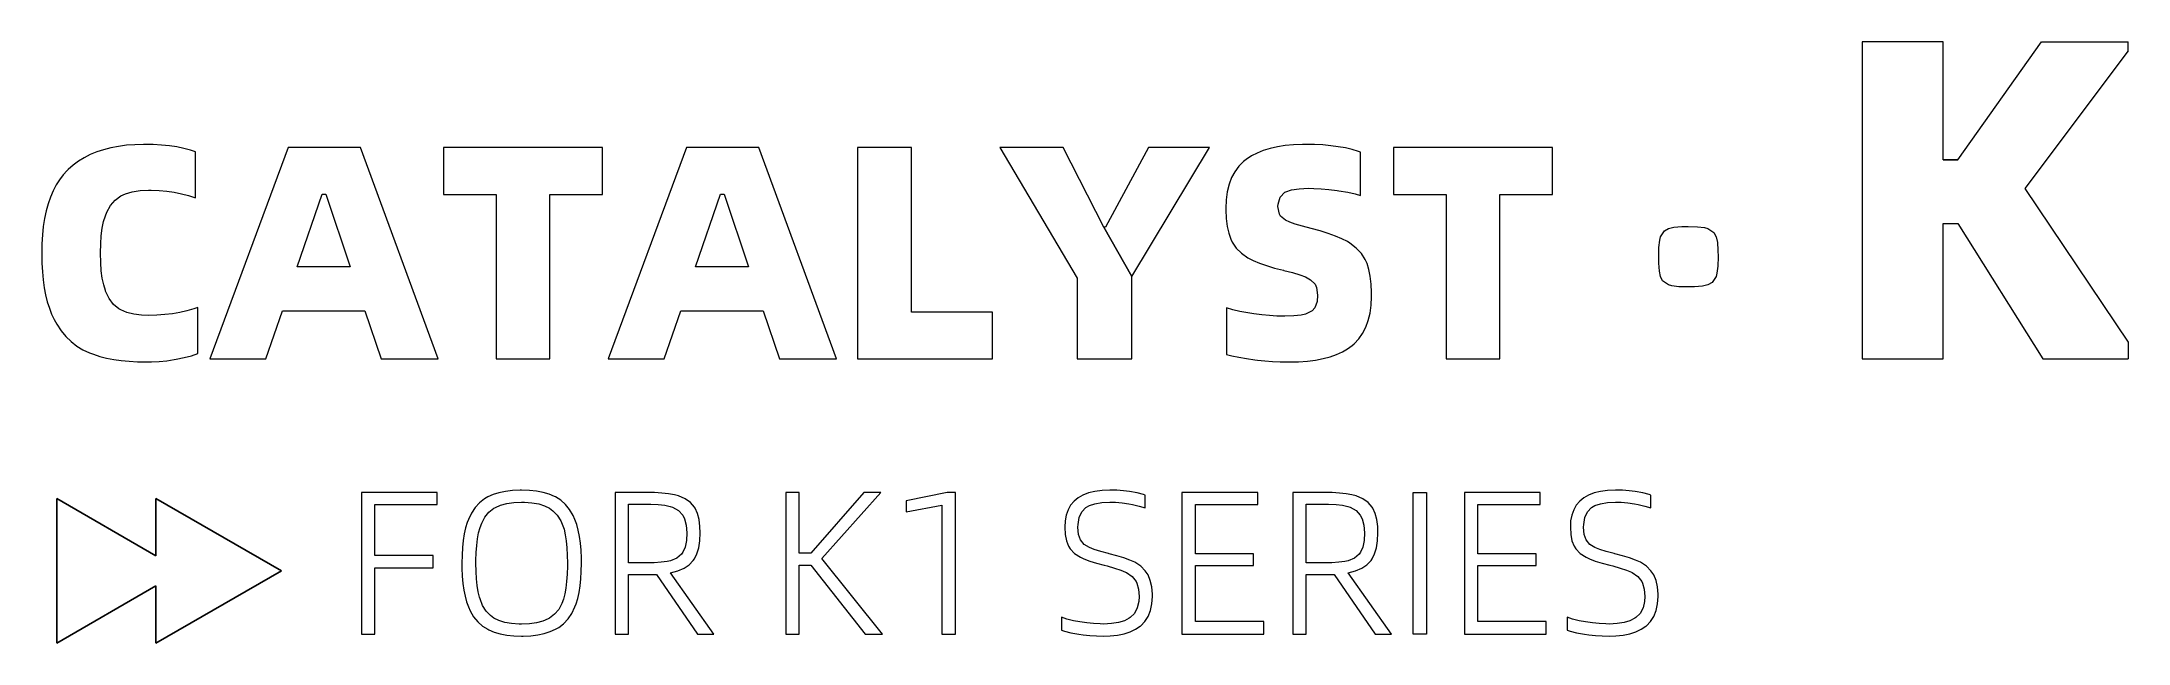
# Model space of a CAD drawing. Header units: millimetres. Extents: x 1543 to 2529, y 1564 to 1849.
import ezdxf

# ---------------------------------------------------------------- set-up
doc = ezdxf.new("R2010")
doc.units = ezdxf.units.MM

msp = doc.modelspace()

# ---------------------------------------------------------------- linework, layer by layer
at = {"lineweight": 0}
for p, q in [((2441.76, 1848.63), (2403.5, 1848.63)), ((2403.5, 1848.63), (2403.5, 1698.61)), ((2441.76, 1792.85), (2441.76, 1848.63)), ((2448.68, 1792.85), (2488.19, 1848.63)), ((2488.19, 1848.63), (2529.3, 1848.63)), ((2529.3, 1846.48), (2529.3, 1848.63)), ((2529.3, 1844.36), (2529.3, 1846.48)), ((2529.3, 1844.36), (2480.41, 1779.23)), ((1568.59, 1796.48), (1565.54, 1795.23)), ((1571.84, 1797.54), (1568.59, 1796.48)), ((1575.28, 1798.44), (1571.84, 1797.54)), ((1578.84, 1799.14), (1575.28, 1798.44)), ((1582.63, 1799.65), (1578.84, 1799.14)), ((1586.58, 1799.93), (1582.63, 1799.65)), ((1590.73, 1800.04), (1586.58, 1799.93)), ((1591.24, 1800.08), (1590.73, 1800.04)), ((1595.35, 1800.01), (1591.24, 1800.08)), ((1599.26, 1799.77), (1595.35, 1800.01)), ((1602.97, 1799.42), (1599.26, 1799.77)), ((1606.45, 1798.87), (1602.97, 1799.42)), ((1609.78, 1798.21), (1606.45, 1798.87)), ((1612.87, 1797.42), (1609.78, 1798.21)), ((1615.29, 1796.6), (1612.87, 1797.42)), ((1615.29, 1774.85), (1615.29, 1796.6)), ((1659.11, 1798.64), (1622.06, 1698.61)), ((1693.37, 1798.64), (1659.11, 1798.64)), ((1730.1, 1698.61), (1693.37, 1798.64)), ((1807.71, 1798.64), (1732.53, 1798.64)), ((1732.53, 1798.64), (1732.53, 1776.3)), ((1807.71, 1776.3), (1807.71, 1798.64)), ((1847.49, 1798.64), (1810.45, 1698.61)), ((1881.76, 1798.64), (1847.49, 1798.64)), ((1918.49, 1698.61), (1881.76, 1798.64)), ((1953.93, 1798.64), (1928.43, 1798.64)), ((1928.43, 1798.64), (1928.43, 1698.61)), ((1953.93, 1720.68), (1953.93, 1798.64)), ((2025.63, 1798.64), (1995.71, 1798.64)), ((1995.71, 1798.64), (2032.28, 1736.83)), ((2044.8, 1760.89), (2025.63, 1798.64)), ((2065.96, 1798.64), (2045.66, 1760.89)), ((2058.06, 1737.54), (2094.79, 1798.64)), ((2094.79, 1798.64), (2065.96, 1798.64)), ((2117.32, 1795.98), (2114.62, 1794.61)), ((2120.26, 1797.15), (2117.32, 1795.98)), ((2123.46, 1798.13), (2120.26, 1797.15)), ((2126.91, 1798.91), (2123.46, 1798.13)), ((2130.62, 1799.5), (2126.91, 1798.91)), ((2134.57, 1799.89), (2130.62, 1799.5)), ((2138.76, 1800.04), (2134.57, 1799.89)), ((2140.44, 1800.08), (2138.76, 1800.04)), ((2144.51, 1800.01), (2140.44, 1800.08)), ((2148.42, 1799.81), (2144.51, 1800.01)), ((2152.14, 1799.46), (2148.42, 1799.81)), ((2155.7, 1798.99), (2152.14, 1799.46)), ((2159.06, 1798.4), (2155.7, 1798.99)), ((2162.27, 1797.66), (2159.06, 1798.4)), ((2165.28, 1796.76), (2162.27, 1797.66)), ((2166.22, 1796.45), (2165.28, 1796.76)), ((2166.22, 1775.87), (2166.22, 1796.45)), ((2256.97, 1798.64), (2181.79, 1798.64)), ((2181.79, 1798.64), (2181.79, 1776.3)), ((2256.97, 1776.3), (2256.97, 1798.64)), ((1554.66, 1787.8), (1552.71, 1785.69)), ((1555.09, 1788.23), (1554.66, 1787.8)), ((1557.44, 1790.27), (1555.09, 1788.23)), ((1559.94, 1792.1), (1557.44, 1790.27)), ((1562.68, 1793.75), (1559.94, 1792.1)), ((1565.54, 1795.23), (1562.68, 1793.75)), ((2106.8, 1787.17), (2105.27, 1784.36)), ((2108.64, 1789.72), (2106.8, 1787.17)), ((2110.83, 1791.91), (2108.64, 1789.72)), ((2112.2, 1793), (2110.83, 1791.91)), ((2114.62, 1794.61), (2112.2, 1793)), ((2441.76, 1792.85), (2441.76, 1792.85)), ((2441.76, 1792.85), (2448.68, 1792.85)), ((2448.68, 1792.85), (2441.76, 1792.85)), ((2448.68, 1792.85), (2441.76, 1792.85)), ((1547.94, 1778.1), (1546.68, 1775.17)), ((1549.38, 1780.88), (1547.94, 1778.1)), ((1550.95, 1783.38), (1549.38, 1780.88)), ((1552.71, 1785.69), (1550.95, 1783.38)), ((1580.01, 1775.71), (1582.24, 1776.77)), ((1582.24, 1776.77), (1585.41, 1777.71)), ((1585.41, 1777.71), (1589.05, 1778.26)), ((1589.05, 1778.26), (1593.12, 1778.45)), ((1593.12, 1778.45), (1594.37, 1778.45)), ((1594.37, 1778.45), (1598.12, 1778.3)), ((1598.12, 1778.3), (1601.76, 1777.98)), ((1601.76, 1777.98), (1605.28, 1777.47)), ((1605.28, 1777.47), (1608.72, 1776.77)), ((1608.72, 1776.77), (1612.05, 1775.91)), ((1663.41, 1742.15), (1675.22, 1776.57)), ((1675.22, 1776.57), (1676.94, 1776.57)), ((1676.94, 1776.57), (1688.48, 1742.15)), ((1732.53, 1776.3), (1757.45, 1776.3)), ((1757.45, 1776.3), (1757.45, 1698.61)), ((1782.79, 1698.61), (1782.79, 1776.3)), ((1782.79, 1776.3), (1807.71, 1776.3)), ((1851.8, 1742.15), (1863.61, 1776.57)), ((1863.61, 1776.57), (1865.33, 1776.57)), ((1865.33, 1776.57), (1876.87, 1742.15)), ((2103.24, 1777.71), (2102.73, 1773.91)), ((2104.1, 1781.19), (2103.24, 1777.71)), ((2105.27, 1784.36), (2104.1, 1781.19)), ((2128.24, 1775.17), (2130.5, 1777.43)), ((2130.5, 1777.43), (2130.93, 1777.67)), ((2130.93, 1777.67), (2133.59, 1778.57)), ((2133.59, 1778.57), (2137.15, 1779.12)), ((2137.15, 1779.12), (2141.57, 1779.31)), ((2141.57, 1779.31), (2144.12, 1779.27)), ((2144.12, 1779.27), (2147.56, 1779.08)), ((2147.56, 1779.08), (2151.24, 1778.76)), ((2151.24, 1778.76), (2155.15, 1778.3)), ((2155.15, 1778.3), (2155.97, 1778.18)), ((2155.97, 1778.18), (2160.19, 1777.43)), ((2160.19, 1777.43), (2163.64, 1776.65)), ((2163.64, 1776.65), (2166.22, 1775.87)), ((2181.79, 1776.3), (2206.7, 1776.3)), ((2206.7, 1776.3), (2206.7, 1698.61)), ((2232.05, 1698.61), (2232.05, 1776.3)), ((2232.05, 1776.3), (2256.97, 1776.3)), ((2480.41, 1779.23), (2529.3, 1706.59)), ((1544.65, 1768.63), (1543.91, 1765.07)), ((1545.59, 1772), (1544.65, 1768.63)), ((1546.68, 1775.17), (1545.59, 1772)), ((1571.84, 1763.59), (1572.66, 1766.36)), ((1572.66, 1766.36), (1573.32, 1768.01)), ((1573.32, 1768.01), (1575.12, 1771.18)), ((1575.12, 1771.18), (1577.35, 1773.76)), ((1577.35, 1773.76), (1580.01, 1775.71)), ((1612.05, 1775.91), (1615.29, 1774.85)), ((2102.73, 1773.91), (2102.57, 1769.81)), ((2102.57, 1769.81), (2102.57, 1769.1)), ((2102.57, 1769.1), (2102.73, 1764.96)), ((2127.18, 1770.67), (2127.26, 1771.88)), ((2127.84, 1767.07), (2127.18, 1770.67)), ((2127.26, 1771.88), (2128.24, 1775.17)), ((2128.35, 1766.21), (2127.84, 1767.07)), ((1542.89, 1757.25), (1542.65, 1753.06)), ((1543.32, 1761.28), (1542.89, 1757.25)), ((1543.91, 1765.07), (1543.32, 1761.28)), ((1570.47, 1753.03), (1570.74, 1756.9)), ((1570.74, 1756.9), (1571.21, 1760.42)), ((1571.21, 1760.42), (1571.84, 1763.59)), ((2058.06, 1737.54), (2044.8, 1760.89)), ((2045.66, 1760.89), (2044.8, 1760.89)), ((2044.8, 1760.89), (2058.06, 1737.54)), ((2102.73, 1764.96), (2103.2, 1761.28)), ((2103.2, 1761.28), (2103.9, 1758.03)), ((2103.9, 1758.03), (2104.88, 1755.26)), ((2130.78, 1764.25), (2128.35, 1766.21)), ((2132.81, 1763.31), (2130.78, 1764.25)), ((2135.39, 1762.37), (2132.81, 1763.31)), ((2138.84, 1761.36), (2135.39, 1762.37)), ((2142.9, 1760.3), (2138.84, 1761.36)), ((2147.13, 1759.17), (2142.9, 1760.3)), ((2150.96, 1757.99), (2147.13, 1759.17)), ((2154.4, 1756.74), (2150.96, 1757.99)), ((2157.42, 1755.45), (2154.4, 1756.74)), ((2307.7, 1754.71), (2308.1, 1756.39)), ((2308.1, 1756.39), (2309.93, 1759.25)), ((2309.93, 1759.25), (2311.85, 1760.3)), ((2311.85, 1760.3), (2314.47, 1760.93)), ((2314.47, 1760.93), (2318.19, 1761.24)), ((2318.19, 1761.24), (2321.2, 1761.32)), ((2321.2, 1761.32), (2325.58, 1761.16)), ((2325.58, 1761.16), (2328.94, 1760.73)), ((2328.94, 1760.73), (2330.55, 1760.3)), ((2330.55, 1760.3), (2333.36, 1758.38)), ((2333.36, 1758.38), (2334.46, 1756.39)), ((2334.46, 1756.39), (2334.97, 1753.73)), ((2441.76, 1698.61), (2441.76, 1762.61)), ((2441.76, 1762.61), (2448.68, 1762.61)), ((2448.68, 1762.61), (2488.85, 1698.61)), ((1542.65, 1753.06), (1542.58, 1748.64)), ((1542.58, 1748.64), (1542.58, 1748.29)), ((1542.58, 1748.29), (1542.65, 1743.95)), ((1570.35, 1748.76), (1570.47, 1753.03)), ((1570.35, 1748.64), (1570.35, 1748.76)), ((1570.47, 1744.26), (1570.35, 1748.64)), ((2104.88, 1755.26), (2105.51, 1753.89)), ((2105.51, 1753.89), (2107.43, 1751.03)), ((2107.43, 1751.03), (2109.89, 1748.57)), ((2109.89, 1748.57), (2112.94, 1746.45)), ((2160.04, 1754.08), (2157.42, 1755.45)), ((2161.17, 1753.38), (2160.04, 1754.08)), ((2164.22, 1751.07), (2161.17, 1753.38)), ((2166.65, 1748.49), (2164.22, 1751.07)), ((2168.49, 1745.67), (2166.65, 1748.49)), ((2307.23, 1746.88), (2307.35, 1751.34)), ((2307.27, 1743.91), (2307.23, 1746.88)), ((2307.23, 1746.88), (2307.23, 1746.88)), ((2307.23, 1746.88), (2307.23, 1746.88)), ((2307.35, 1751.34), (2307.7, 1754.71)), ((2334.97, 1753.73), (2335.24, 1750.01)), ((2335.32, 1746.88), (2335.2, 1742.5)), ((2335.24, 1750.01), (2335.32, 1746.88)), ((1542.65, 1743.95), (1542.89, 1739.88)), ((1542.89, 1739.88), (1543.24, 1735.97)), ((1570.74, 1740.31), (1570.47, 1744.26)), ((1571.21, 1736.79), (1570.74, 1740.31)), ((1571.87, 1733.66), (1571.21, 1736.79)), ((1688.48, 1742.15), (1663.41, 1742.15)), ((1876.87, 1742.15), (1851.8, 1742.15)), ((2032.28, 1736.83), (2032.28, 1698.61)), ((2058.06, 1698.61), (2058.06, 1737.54)), ((2112.94, 1746.45), (2112.94, 1746.45)), ((2112.94, 1746.45), (2115.48, 1745.16)), ((2115.48, 1745.16), (2118.42, 1743.91)), ((2118.42, 1743.91), (2121.78, 1742.74)), ((2121.78, 1742.74), (2125.58, 1741.6)), ((2125.58, 1741.6), (2129.8, 1740.55)), ((2129.8, 1740.55), (2129.92, 1740.51)), ((2129.92, 1740.51), (2134.1, 1739.49)), ((2134.1, 1739.49), (2137.51, 1738.44)), ((2137.51, 1738.44), (2140.17, 1737.38)), ((2140.17, 1737.38), (2142.51, 1736.09)), ((2169.39, 1743.72), (2168.49, 1745.67)), ((2170.21, 1740.94), (2169.39, 1743.72)), ((2170.79, 1737.69), (2170.21, 1740.94)), ((2171.19, 1734.05), (2170.79, 1737.69)), ((2307.55, 1740.16), (2307.27, 1743.91)), ((2308.1, 1737.54), (2307.55, 1740.16)), ((2309.07, 1735.58), (2308.1, 1737.54)), ((2334.46, 1737.54), (2332.54, 1734.72)), ((2334.81, 1739.14), (2334.46, 1737.54)), ((2335.2, 1742.5), (2334.81, 1739.14)), ((1543.24, 1735.97), (1543.75, 1732.29)), ((1543.75, 1732.29), (1544.41, 1728.85)), ((1544.41, 1728.85), (1545.2, 1725.6)), ((1572.7, 1730.92), (1571.87, 1733.66)), ((1572.81, 1730.61), (1572.7, 1730.92)), ((1574.42, 1727.17), (1572.81, 1730.61)), ((1576.53, 1724.39), (1574.42, 1727.17)), ((2142.51, 1736.09), (2144.74, 1733.94)), ((2144.74, 1733.94), (2145.41, 1732.41)), ((2145.41, 1732.41), (2145.92, 1728.73)), ((2145.92, 1728.73), (2145.68, 1725.8)), ((2171.38, 1729.99), (2171.19, 1734.05)), ((2171.22, 1724), (2171.42, 1728.03)), ((2171.42, 1728.03), (2171.38, 1729.99)), ((2311.85, 1733.62), (2309.07, 1735.58)), ((2313.41, 1733.19), (2311.85, 1733.62)), ((2316.74, 1732.76), (2313.41, 1733.19)), ((2321.2, 1732.65), (2316.74, 1732.76)), ((2324.13, 1732.68), (2321.2, 1732.65)), ((2327.89, 1733.04), (2324.13, 1732.68)), ((2330.55, 1733.62), (2327.89, 1733.04)), ((2332.54, 1734.72), (2330.55, 1733.62)), ((1545.2, 1725.6), (1546.18, 1722.59)), ((1546.18, 1722.59), (1547.23, 1719.82)), ((1547.23, 1719.82), (1548.48, 1717.23)), ((1548.48, 1717.23), (1549.73, 1715)), ((1579.07, 1722.36), (1576.53, 1724.39)), ((1580.01, 1721.81), (1579.07, 1722.36)), ((1582.79, 1720.64), (1580.01, 1721.81)), ((1586.07, 1719.82), (1582.79, 1720.64)), ((1589.79, 1719.35), (1586.07, 1719.82)), ((1593.27, 1719.23), (1589.79, 1719.35)), ((1597.07, 1719.31), (1593.27, 1719.23)), ((1600.74, 1719.58), (1597.07, 1719.31)), ((1604.34, 1720.01), (1600.74, 1719.58)), ((1607.82, 1720.6), (1604.34, 1720.01)), ((1611.19, 1721.38), (1607.82, 1720.6)), ((1614.47, 1722.32), (1611.19, 1721.38)), ((1616.47, 1722.98), (1614.47, 1722.32)), ((1616.47, 1701.23), (1616.47, 1722.98)), ((1648.58, 1698.61), (1656.37, 1721.38)), ((1656.37, 1721.38), (1695.37, 1721.38)), ((1695.37, 1721.38), (1703.03, 1698.61)), ((1836.97, 1698.61), (1844.75, 1721.38)), ((1844.75, 1721.38), (1883.79, 1721.38)), ((1883.79, 1721.38), (1891.42, 1698.61)), ((1992.23, 1720.68), (1953.93, 1720.68)), ((1992.23, 1698.61), (1992.23, 1720.68)), ((2102.85, 1722.71), (2102.85, 1700.65)), ((2105.78, 1721.85), (2102.85, 1722.71)), ((2109.15, 1721.11), (2105.78, 1721.85)), ((2112.9, 1720.4), (2109.15, 1721.11)), ((2115.8, 1719.97), (2112.9, 1720.4)), ((2119.55, 1719.46), (2115.8, 1719.97)), ((2123.15, 1719.11), (2119.55, 1719.46)), ((2126.67, 1718.88), (2123.15, 1719.11)), ((2130.11, 1718.8), (2126.67, 1718.88)), ((2130.5, 1718.8), (2130.11, 1718.8)), ((2134.77, 1718.95), (2130.5, 1718.8)), ((2138.17, 1719.35), (2134.77, 1718.95)), ((2140.17, 1719.82), (2138.17, 1719.35)), ((2143.41, 1721.42), (2140.17, 1719.82)), ((2144.63, 1722.83), (2143.41, 1721.42)), ((2145.68, 1725.8), (2144.63, 1722.83)), ((2169.89, 1716.76), (2170.76, 1720.25)), ((2170.76, 1720.25), (2171.22, 1724)), ((1549.73, 1715), (1551.73, 1711.95)), ((1551.73, 1711.95), (1554, 1709.21)), ((1554, 1709.21), (1556.46, 1706.83)), ((2163.21, 1705.77), (2165.4, 1708.08)), ((2165.4, 1708.08), (2167.23, 1710.7)), ((2167.23, 1710.7), (2168.72, 1713.6)), ((2168.72, 1713.6), (2169.89, 1716.76)), ((1556.46, 1706.83), (1559.16, 1704.72)), ((1559.16, 1704.72), (1562.06, 1702.96)), ((1562.06, 1702.96), (1565.19, 1701.51)), ((1565.19, 1701.51), (1567.06, 1700.8)), ((1567.06, 1700.8), (1570.04, 1699.83)), ((1570.04, 1699.83), (1573.24, 1699.04)), ((1573.24, 1699.04), (1576.61, 1698.38)), ((1576.61, 1698.38), (1580.17, 1697.87)), ((1580.17, 1697.87), (1583.92, 1697.48)), ((1583.92, 1697.48), (1587.83, 1697.24)), ((1587.83, 1697.24), (1591.98, 1697.21)), ((1591.98, 1697.21), (1594.56, 1697.24)), ((1594.56, 1697.24), (1598.16, 1697.44)), ((1598.16, 1697.44), (1601.72, 1697.79)), ((1601.72, 1697.79), (1605.24, 1698.34)), ((1605.24, 1698.34), (1606.18, 1698.5)), ((1606.18, 1698.5), (1609.94, 1699.24)), ((1609.94, 1699.24), (1613.38, 1700.14)), ((1613.38, 1700.14), (1616.47, 1701.23)), ((1622.06, 1698.61), (1648.58, 1698.61)), ((1703.03, 1698.61), (1730.1, 1698.61)), ((1757.45, 1698.61), (1782.79, 1698.61)), ((1810.45, 1698.61), (1836.97, 1698.61)), ((1891.42, 1698.61), (1918.49, 1698.61)), ((1928.43, 1698.61), (1992.23, 1698.61)), ((2032.28, 1698.61), (2058.06, 1698.61)), ((2102.85, 1700.65), (2105.31, 1700.06)), ((2105.31, 1700.06), (2108.64, 1699.4)), ((2108.64, 1699.4), (2112.31, 1698.77)), ((2112.31, 1698.77), (2116.23, 1698.18)), ((2116.23, 1698.18), (2117.48, 1698.03)), ((2117.48, 1698.03), (2121, 1697.68)), ((2121, 1697.68), (2124.6, 1697.4)), ((2124.6, 1697.4), (2128.16, 1697.24)), ((2128.16, 1697.24), (2131.79, 1697.21)), ((2131.79, 1697.21), (2132.42, 1697.21)), ((2132.42, 1697.21), (2136.88, 1697.32)), ((2136.88, 1697.32), (2141.1, 1697.6)), ((2141.1, 1697.6), (2145.02, 1698.11)), ((2145.02, 1698.11), (2148.62, 1698.77)), ((2148.62, 1698.77), (2151.94, 1699.63)), ((2151.94, 1699.63), (2154.95, 1700.69)), ((2154.95, 1700.69), (2157.73, 1701.94)), ((2157.73, 1701.94), (2160.15, 1703.35)), ((2160.15, 1703.35), (2162.35, 1704.95)), ((2162.35, 1704.95), (2163.21, 1705.77)), ((2206.7, 1698.61), (2232.05, 1698.61)), ((2403.5, 1698.61), (2441.76, 1698.61)), ((2488.85, 1698.61), (2529.3, 1698.61)), ((2529.3, 1706.59), (2529.3, 1702.6)), ((2529.3, 1702.6), (2529.3, 1698.61)), ((1729.59, 1635.52), (1693.8, 1635.52)), ((1693.8, 1635.52), (1693.8, 1568.51)), ((1700.14, 1605.59), (1700.14, 1629.73)), ((1700.14, 1629.73), (1729.59, 1629.73)), ((1729.59, 1629.73), (1729.59, 1635.52)), ((1747.55, 1628.4), (1745.79, 1625.74)), ((1749.58, 1630.63), (1747.55, 1628.4)), ((1751.97, 1632.47), (1749.58, 1630.63)), ((1753.53, 1633.41), (1751.97, 1632.47)), ((1756, 1634.46), (1753.53, 1633.41)), ((1758.78, 1635.32), (1756, 1634.46)), ((1756.43, 1628.01), (1757.09, 1628.4)), ((1757.09, 1628.4), (1759.6, 1629.49)), ((1761.83, 1635.95), (1758.78, 1635.32)), ((1759.6, 1629.49), (1762.49, 1630.28)), ((1765.19, 1636.34), (1761.83, 1635.95)), ((1762.49, 1630.28), (1765.82, 1630.75)), ((1768.79, 1636.5), (1765.19, 1636.34)), ((1765.82, 1630.75), (1769.53, 1630.9)), ((1769.53, 1636.5), (1768.79, 1636.5)), ((1773.21, 1636.38), (1769.53, 1636.5)), ((1769.53, 1630.9), (1770.82, 1630.86)), ((1770.82, 1630.86), (1774.42, 1630.63)), ((1776.57, 1636.03), (1773.21, 1636.38)), ((1774.42, 1630.63), (1777.59, 1630.04)), ((1779.7, 1635.44), (1776.57, 1636.03)), ((1777.59, 1630.04), (1780.37, 1629.18)), ((1782.52, 1634.66), (1779.7, 1635.44)), ((1780.37, 1629.18), (1782.75, 1628.01)), ((1785.1, 1633.6), (1782.52, 1634.66)), ((1785.57, 1633.41), (1785.1, 1633.6)), ((1788.07, 1631.8), (1785.57, 1633.41)), ((1790.26, 1629.81), (1788.07, 1631.8)), ((1792.22, 1627.38), (1790.26, 1629.81)), ((1828.52, 1635.52), (1813.74, 1635.52)), ((1813.74, 1635.52), (1813.74, 1568.51)), ((1820.11, 1602.11), (1820.11, 1629.92)), ((1820.11, 1629.92), (1828.4, 1629.92)), ((1828.4, 1629.92), (1830.63, 1629.89)), ((1832.35, 1635.44), (1828.52, 1635.52)), ((1830.63, 1629.89), (1834.15, 1629.73)), ((1835.84, 1635.21), (1832.35, 1635.44)), ((1834.15, 1629.73), (1837.17, 1629.38)), ((1838.97, 1634.85), (1835.84, 1635.21)), ((1837.17, 1629.38), (1839.71, 1628.87)), ((1841.74, 1634.34), (1838.97, 1634.85)), ((1839.71, 1628.87), (1840.88, 1628.48)), ((1840.88, 1628.48), (1843.66, 1626.95)), ((1843.74, 1633.8), (1841.74, 1634.34)), ((1846.87, 1632.47), (1843.74, 1633.8)), ((1849.37, 1630.67), (1846.87, 1632.47)), ((1851.29, 1628.44), (1849.37, 1630.67)), ((1851.56, 1628.01), (1851.29, 1628.44)), ((1900.77, 1635.52), (1894.39, 1635.52)), ((1894.39, 1635.52), (1894.39, 1568.51)), ((1900.77, 1606.77), (1900.77, 1635.52)), ((1931.36, 1635.52), (1906.29, 1606.77)), ((1911.41, 1604.22), (1939.38, 1635.52)), ((1939.38, 1635.52), (1931.36, 1635.52)), ((1970.75, 1635.52), (1951.43, 1631.57)), ((1951.43, 1631.57), (1951.43, 1626.25)), ((1951.43, 1626.25), (1968.25, 1629.46)), ((1968.25, 1629.46), (1968.25, 1568.51)), ((1974.62, 1635.52), (1970.75, 1635.52)), ((1974.62, 1568.51), (1974.62, 1635.52)), ((2029.15, 1629.42), (2027.9, 1627.26)), ((2030.76, 1631.33), (2029.15, 1629.42)), ((2032.67, 1632.9), (2030.76, 1631.33)), ((2034.98, 1634.23), (2032.67, 1632.9)), ((2034.39, 1626.33), (2036.27, 1628.28)), ((2037.64, 1635.24), (2034.98, 1634.23)), ((2036.27, 1628.28), (2037.99, 1629.26)), ((2040.61, 1635.99), (2037.64, 1635.24)), ((2037.99, 1629.26), (2040.65, 1630.16)), ((2043.98, 1636.42), (2040.61, 1635.99)), ((2040.65, 1630.16), (2043.94, 1630.71)), ((2043.94, 1630.71), (2047.73, 1630.9)), ((2047.69, 1636.57), (2043.98, 1636.42)), ((2047.85, 1636.57), (2047.69, 1636.57)), ((2047.73, 1630.9), (2050.39, 1630.82)), ((2050.94, 1636.5), (2047.85, 1636.57)), ((2050.39, 1630.82), (2053.56, 1630.55)), ((2054.11, 1636.26), (2050.94, 1636.5)), ((2053.56, 1630.55), (2056.73, 1630.12)), ((2057, 1635.91), (2054.11, 1636.26)), ((2056.73, 1630.12), (2058.45, 1629.81)), ((2060.64, 1635.24), (2057, 1635.91)), ((2058.45, 1629.81), (2061.62, 1629.06)), ((2063.54, 1634.46), (2060.64, 1635.24)), ((2061.62, 1629.06), (2064.44, 1628.16)), ((2064.44, 1634.15), (2063.54, 1634.46)), ((2064.44, 1628.16), (2064.44, 1634.15)), ((2117.63, 1635.52), (2081.8, 1635.52)), ((2081.8, 1635.52), (2081.8, 1568.51)), ((2088.18, 1606.38), (2088.18, 1629.73)), ((2088.18, 1629.73), (2117.63, 1629.73)), ((2117.63, 1629.73), (2117.63, 1635.52)), ((2148.97, 1635.52), (2134.22, 1635.52)), ((2134.22, 1635.52), (2134.22, 1568.51)), ((2140.6, 1602.11), (2140.6, 1629.92)), ((2140.6, 1629.92), (2148.89, 1629.92)), ((2148.89, 1629.92), (2151.08, 1629.89)), ((2152.84, 1635.44), (2148.97, 1635.52)), ((2151.08, 1629.89), (2154.64, 1629.73)), ((2156.32, 1635.21), (2152.84, 1635.44)), ((2154.64, 1629.73), (2157.65, 1629.38)), ((2159.45, 1634.85), (2156.32, 1635.21)), ((2157.65, 1629.38), (2160.19, 1628.87)), ((2162.19, 1634.34), (2159.45, 1634.85)), ((2160.19, 1628.87), (2161.37, 1628.48)), ((2161.37, 1628.48), (2164.14, 1626.95)), ((2164.22, 1633.8), (2162.19, 1634.34)), ((2167.31, 1632.47), (2164.22, 1633.8)), ((2169.86, 1630.67), (2167.31, 1632.47)), ((2171.77, 1628.44), (2169.86, 1630.67)), ((2172.05, 1628.01), (2171.77, 1628.44)), ((2191.14, 1568.51), (2191.14, 1635.52)), ((2191.14, 1635.52), (2197.51, 1635.52)), ((2197.51, 1635.52), (2197.51, 1568.51)), ((2251.18, 1635.52), (2215.39, 1635.52)), ((2215.39, 1635.52), (2215.39, 1568.51)), ((2221.72, 1606.38), (2221.72, 1629.73)), ((2221.72, 1629.73), (2251.18, 1629.73)), ((2251.18, 1629.73), (2251.18, 1635.52)), ((2268.27, 1629.42), (2267.06, 1627.26)), ((2269.88, 1631.33), (2268.27, 1629.42)), ((2271.79, 1632.9), (2269.88, 1631.33)), ((2274.1, 1634.23), (2271.79, 1632.9)), ((2273.55, 1626.33), (2275.39, 1628.28)), ((2276.76, 1635.24), (2274.1, 1634.23)), ((2275.39, 1628.28), (2277.11, 1629.26)), ((2279.74, 1635.99), (2276.76, 1635.24)), ((2277.11, 1629.26), (2279.77, 1630.16)), ((2283.1, 1636.42), (2279.74, 1635.99)), ((2279.77, 1630.16), (2283.06, 1630.71)), ((2283.06, 1630.71), (2286.89, 1630.9)), ((2286.82, 1636.57), (2283.1, 1636.42)), ((2286.97, 1636.57), (2286.82, 1636.57)), ((2286.89, 1630.9), (2289.51, 1630.82)), ((2290.06, 1636.5), (2286.97, 1636.57)), ((2289.51, 1630.82), (2292.68, 1630.55)), ((2293.23, 1636.26), (2290.06, 1636.5)), ((2292.68, 1630.55), (2295.85, 1630.12)), ((2296.13, 1635.91), (2293.23, 1636.26)), ((2295.85, 1630.12), (2297.57, 1629.81)), ((2299.8, 1635.24), (2296.13, 1635.91)), ((2297.57, 1629.81), (2300.74, 1629.06)), ((2302.66, 1634.46), (2299.8, 1635.24)), ((2300.74, 1629.06), (2303.56, 1628.16)), ((2303.56, 1634.15), (2302.66, 1634.46)), ((2303.56, 1628.16), (2303.56, 1634.15)), ((1743.05, 1618.7), (1742.39, 1615.88)), ((1743.79, 1621.24), (1743.05, 1618.7)), ((1744.34, 1622.69), (1743.79, 1621.24)), ((1745.79, 1625.74), (1744.34, 1622.69)), ((1749.19, 1616.35), (1749.86, 1618.82)), ((1749.86, 1618.82), (1750.64, 1621.01)), ((1750.64, 1621.01), (1752.13, 1623.78)), ((1752.13, 1623.78), (1754.08, 1626.13)), ((1754.08, 1626.13), (1756.43, 1628.01)), ((1782.75, 1628.01), (1784.32, 1626.83)), ((1784.32, 1626.83), (1786.39, 1624.68)), ((1786.39, 1624.68), (1788.07, 1622.06)), ((1788.07, 1622.06), (1789.33, 1618.93)), ((1789.33, 1618.93), (1789.56, 1618.07)), ((1793.86, 1624.57), (1792.22, 1627.38)), ((1794.72, 1622.69), (1793.86, 1624.57)), ((1795.58, 1620.26), (1794.72, 1622.69)), ((1796.33, 1617.6), (1795.58, 1620.26)), ((1843.66, 1626.95), (1845.69, 1624.8)), ((1845.69, 1624.8), (1846.59, 1623)), ((1846.59, 1623), (1847.38, 1620.03)), ((1847.38, 1620.03), (1847.61, 1616.39)), ((1852.66, 1625.58), (1851.56, 1628.01)), ((1853.44, 1622.69), (1852.66, 1625.58)), ((1853.87, 1619.32), (1853.44, 1622.69)), ((1853.99, 1616.39), (1853.87, 1619.32)), ((2026.49, 1622.06), (2026.34, 1619.01)), ((2026.34, 1619.01), (2026.49, 1615.65)), ((2027.04, 1624.8), (2026.49, 1622.06)), ((2027.9, 1627.26), (2027.04, 1624.8)), ((2032.59, 1619.01), (2032.63, 1620.34)), ((2032.91, 1615.53), (2032.59, 1619.01)), ((2032.63, 1620.34), (2033.18, 1623.67)), ((2033.18, 1623.67), (2034.39, 1626.33)), ((2164.14, 1626.95), (2166.14, 1624.8)), ((2166.14, 1624.8), (2167.08, 1623)), ((2167.08, 1623), (2167.82, 1620.03)), ((2167.82, 1620.03), (2168.1, 1616.39)), ((2173.14, 1625.58), (2172.05, 1628.01)), ((2173.92, 1622.69), (2173.14, 1625.58)), ((2174.35, 1619.32), (2173.92, 1622.69)), ((2174.47, 1616.39), (2174.35, 1619.32)), ((2265.61, 1622.06), (2265.46, 1619.01)), ((2265.46, 1619.01), (2265.65, 1615.65)), ((2266.16, 1624.8), (2265.61, 1622.06)), ((2267.06, 1627.26), (2266.16, 1624.8)), ((2271.72, 1619.01), (2271.76, 1620.34)), ((2272.03, 1615.53), (2271.72, 1619.01)), ((2271.76, 1620.34), (2272.34, 1623.67)), ((2272.34, 1623.67), (2273.55, 1626.33)), ((1741.56, 1609.47), (1741.33, 1605.87)), ((1741.92, 1612.79), (1741.56, 1609.47)), ((1742.39, 1615.88), (1741.92, 1612.79)), ((1748.06, 1607.04), (1748.29, 1610.44)), ((1748.29, 1610.44), (1748.68, 1613.53)), ((1748.68, 1613.53), (1749.19, 1616.35)), ((1789.56, 1618.07), (1790.15, 1615.49)), ((1790.15, 1615.49), (1790.58, 1612.56)), ((1790.58, 1612.56), (1790.89, 1609.35)), ((1790.89, 1609.35), (1791.09, 1605.83)), ((1796.88, 1614.67), (1796.33, 1617.6)), ((1797.35, 1611.5), (1796.88, 1614.67)), ((1797.62, 1608.1), (1797.35, 1611.5)), ((1846.79, 1609.58), (1845.77, 1607.24)), ((1847.41, 1612.67), (1846.79, 1609.58)), ((1847.61, 1616.39), (1847.41, 1612.67)), ((1852.42, 1606.45), (1853.28, 1609.31)), ((1853.28, 1609.31), (1853.79, 1612.63)), ((1853.79, 1612.63), (1853.99, 1616.39)), ((2026.49, 1615.65), (2027.12, 1612.56)), ((2027.12, 1612.56), (2028.17, 1610.01)), ((2028.17, 1610.01), (2028.96, 1608.76)), ((2028.96, 1608.76), (2031.03, 1606.57)), ((2033.77, 1613.1), (2032.91, 1615.53)), ((2035.57, 1610.91), (2033.77, 1613.1)), ((2037.99, 1609.47), (2035.57, 1610.91)), ((2040.34, 1608.45), (2037.99, 1609.47)), ((2043.35, 1607.51), (2040.34, 1608.45)), ((2167.27, 1609.58), (2166.26, 1607.24)), ((2167.9, 1612.67), (2167.27, 1609.58)), ((2168.1, 1616.39), (2167.9, 1612.67)), ((2172.91, 1606.45), (2173.77, 1609.31)), ((2173.77, 1609.31), (2174.28, 1612.63)), ((2174.28, 1612.63), (2174.47, 1616.39)), ((2265.65, 1615.65), (2266.24, 1612.56)), ((2266.24, 1612.56), (2267.3, 1610.01)), ((2267.3, 1610.01), (2268.08, 1608.76)), ((2268.08, 1608.76), (2270.15, 1606.57)), ((2272.89, 1613.1), (2272.03, 1615.53)), ((2274.69, 1610.91), (2272.89, 1613.1)), ((2277.11, 1609.47), (2274.69, 1610.91)), ((2279.46, 1608.45), (2277.11, 1609.47)), ((2282.47, 1607.51), (2279.46, 1608.45)), ((1727.68, 1605.59), (1700.14, 1605.59)), ((1700.14, 1568.51), (1700.14, 1599.8)), ((1700.14, 1599.8), (1727.68, 1599.8)), ((1727.68, 1599.8), (1727.68, 1605.59)), ((1741.33, 1605.87), (1741.25, 1602.03)), ((1741.25, 1602.03), (1741.29, 1599.65)), ((1741.29, 1599.65), (1741.45, 1595.93)), ((1747.94, 1603.29), (1748.06, 1607.04)), ((1747.94, 1602.03), (1747.94, 1603.29)), ((1747.98, 1598.16), (1747.94, 1602.03)), ((1791.16, 1600.55), (1791.05, 1596.79)), ((1791.09, 1605.83), (1791.16, 1602.03)), ((1791.16, 1602.03), (1791.16, 1600.55)), ((1797.78, 1604.38), (1797.62, 1608.1)), ((1797.74, 1598.16), (1797.81, 1602.03)), ((1797.81, 1602.03), (1797.78, 1604.38)), ((1828.4, 1602.11), (1820.11, 1602.11)), ((1832.24, 1602.19), (1828.4, 1602.11)), ((1835.56, 1602.43), (1832.24, 1602.19)), ((1838.38, 1602.86), (1835.56, 1602.43)), ((1839.9, 1603.17), (1838.38, 1602.86)), ((1842.88, 1604.38), (1839.9, 1603.17)), ((1845.15, 1606.34), (1842.88, 1604.38)), ((1843.39, 1598.36), (1846.32, 1599.61)), ((1845.77, 1607.24), (1845.15, 1606.34)), ((1846.32, 1599.61), (1848.74, 1601.25)), ((1848.74, 1601.25), (1850.7, 1603.29)), ((1850.7, 1603.29), (1851.25, 1604.07)), ((1851.25, 1604.07), (1852.42, 1606.45)), ((1906.29, 1606.77), (1900.77, 1606.77)), ((1900.77, 1568.51), (1900.77, 1601.13)), ((1900.77, 1601.13), (1906.29, 1601.13)), ((1906.29, 1601.13), (1931.95, 1568.51)), ((1940.24, 1568.51), (1911.41, 1604.22)), ((2031.03, 1606.57), (2033.85, 1604.81)), ((2033.85, 1604.81), (2035.45, 1604.07)), ((2035.45, 1604.07), (2038.15, 1603.01)), ((2038.15, 1603.01), (2041.36, 1602)), ((2041.36, 1602), (2045.03, 1601.06)), ((2047.03, 1606.53), (2043.35, 1607.51)), ((2045.03, 1601.06), (2046.36, 1600.7)), ((2046.36, 1600.7), (2049.88, 1599.73)), ((2047.38, 1606.45), (2047.03, 1606.53)), ((2051.02, 1605.52), (2047.38, 1606.45)), ((2049.88, 1599.73), (2052.82, 1598.75)), ((2054.27, 1604.54), (2051.02, 1605.52)), ((2052.82, 1598.75), (2055.16, 1597.77)), ((2057.08, 1603.52), (2054.27, 1604.54)), ((2059.47, 1602.43), (2057.08, 1603.52)), ((2059.51, 1602.43), (2059.47, 1602.43)), ((2062.28, 1600.63), (2059.51, 1602.43)), ((2064.47, 1598.44), (2062.28, 1600.63)), ((2115.68, 1606.38), (2088.18, 1606.38)), ((2088.18, 1574.42), (2088.18, 1600.86)), ((2088.18, 1600.86), (2115.68, 1600.86)), ((2115.68, 1600.86), (2115.68, 1606.38)), ((2148.89, 1602.11), (2140.6, 1602.11)), ((2152.72, 1602.19), (2148.89, 1602.11)), ((2156.05, 1602.43), (2152.72, 1602.19)), ((2158.86, 1602.86), (2156.05, 1602.43)), ((2160.35, 1603.17), (2158.86, 1602.86)), ((2163.36, 1604.38), (2160.35, 1603.17)), ((2165.63, 1606.34), (2163.36, 1604.38)), ((2163.87, 1598.36), (2166.8, 1599.61)), ((2166.26, 1607.24), (2165.63, 1606.34)), ((2166.8, 1599.61), (2169.23, 1601.25)), ((2169.23, 1601.25), (2171.19, 1603.29)), ((2171.19, 1603.29), (2171.73, 1604.07)), ((2171.73, 1604.07), (2172.91, 1606.45)), ((2249.26, 1606.38), (2221.72, 1606.38)), ((2221.72, 1574.42), (2221.72, 1600.86)), ((2221.72, 1600.86), (2249.26, 1600.86)), ((2249.26, 1600.86), (2249.26, 1606.38)), ((2270.15, 1606.57), (2272.97, 1604.81)), ((2272.97, 1604.81), (2274.57, 1604.07)), ((2274.57, 1604.07), (2277.27, 1603.01)), ((2277.27, 1603.01), (2280.48, 1602)), ((2280.48, 1602), (2284.19, 1601.06)), ((2286.15, 1606.53), (2282.47, 1607.51)), ((2284.19, 1601.06), (2285.49, 1600.7)), ((2285.49, 1600.7), (2289.01, 1599.73)), ((2286.5, 1606.45), (2286.15, 1606.53)), ((2290.18, 1605.52), (2286.5, 1606.45)), ((2289.01, 1599.73), (2291.94, 1598.75)), ((2293.39, 1604.54), (2290.18, 1605.52)), ((2291.94, 1598.75), (2294.33, 1597.77)), ((2296.2, 1603.52), (2293.39, 1604.54)), ((2298.59, 1602.43), (2296.2, 1603.52)), ((2298.67, 1602.43), (2298.59, 1602.43)), ((2301.41, 1600.63), (2298.67, 1602.43)), ((2303.6, 1598.44), (2301.41, 1600.63)), ((1741.45, 1595.93), (1741.76, 1592.49)), ((1741.76, 1592.49), (1742.19, 1589.32)), ((1742.19, 1589.32), (1742.78, 1586.39)), ((1748.17, 1594.64), (1747.98, 1598.16)), ((1748.53, 1591.43), (1748.17, 1594.64)), ((1749, 1588.54), (1748.53, 1591.43)), ((1790.42, 1590.26), (1789.95, 1587.48)), ((1790.81, 1593.35), (1790.42, 1590.26)), ((1791.05, 1596.79), (1790.81, 1593.35)), ((1796.68, 1588.19), (1797.19, 1591.24)), ((1797.19, 1591.24), (1797.54, 1594.6)), ((1797.54, 1594.6), (1797.74, 1598.16)), ((1820.11, 1568.51), (1820.11, 1596.6)), ((1820.11, 1596.6), (1828.87, 1596.6)), ((1828.87, 1596.6), (1830.48, 1596.64)), ((1830.48, 1596.64), (1833.33, 1596.71)), ((1833.33, 1596.71), (1852.73, 1568.51)), ((1860.36, 1568.51), (1839.9, 1597.5)), ((1839.9, 1597.5), (1839.94, 1597.5)), ((1839.94, 1597.5), (1843.39, 1598.36)), ((2055.16, 1597.77), (2055.52, 1597.57)), ((2055.52, 1597.57), (2058.22, 1595.7)), ((2058.22, 1595.7), (2060.09, 1593.43)), ((2060.09, 1593.43), (2060.52, 1592.57)), ((2060.52, 1592.57), (2061.31, 1589.71)), ((2061.31, 1589.71), (2061.54, 1586.19)), ((2065.8, 1596.44), (2064.47, 1598.44)), ((2066.82, 1593.9), (2065.8, 1596.44)), ((2067.53, 1590.89), (2066.82, 1593.9)), ((2067.8, 1587.4), (2067.53, 1590.89)), ((2140.6, 1568.51), (2140.6, 1596.6)), ((2140.6, 1596.6), (2149.36, 1596.6)), ((2149.36, 1596.6), (2150.96, 1596.64)), ((2150.96, 1596.64), (2153.82, 1596.71)), ((2153.82, 1596.71), (2173.22, 1568.51)), ((2180.81, 1568.51), (2160.35, 1597.5)), ((2160.35, 1597.5), (2160.43, 1597.5)), ((2160.43, 1597.5), (2163.87, 1598.36)), ((2294.33, 1597.77), (2294.64, 1597.57)), ((2294.64, 1597.57), (2297.34, 1595.7)), ((2297.34, 1595.7), (2299.22, 1593.43)), ((2299.22, 1593.43), (2299.65, 1592.57)), ((2299.65, 1592.57), (2300.43, 1589.71)), ((2300.43, 1589.71), (2300.66, 1586.19)), ((2304.93, 1596.44), (2303.6, 1598.44)), ((2305.98, 1593.9), (2304.93, 1596.44)), ((2306.65, 1590.89), (2305.98, 1593.9)), ((2306.92, 1587.4), (2306.65, 1590.89)), ((1742.78, 1586.39), (1743.48, 1583.73)), ((1743.48, 1583.73), (1744.34, 1581.38)), ((1744.34, 1581.38), (1745.16, 1579.5)), ((1745.16, 1579.5), (1746.81, 1576.69)), ((1749.62, 1585.96), (1749, 1588.54)), ((1749.86, 1585.14), (1749.62, 1585.96)), ((1751.07, 1581.97), (1749.86, 1585.14)), ((1752.71, 1579.31), (1751.07, 1581.97)), ((1754.79, 1577.2), (1752.71, 1579.31)), ((1787.06, 1580.17), (1785.1, 1577.86)), ((1788.58, 1582.98), (1787.06, 1580.17)), ((1789.33, 1585.02), (1788.58, 1582.98)), ((1789.95, 1587.48), (1789.33, 1585.02)), ((1793.24, 1578.29), (1794.72, 1581.38)), ((1794.72, 1581.38), (1795.27, 1582.79)), ((1795.27, 1582.79), (1796.05, 1585.37)), ((1796.05, 1585.37), (1796.68, 1588.19)), ((2060.68, 1580.83), (2059.31, 1578.29)), ((2061.42, 1583.92), (2060.68, 1580.83)), ((2061.54, 1586.19), (2061.42, 1583.92)), ((2065.84, 1576.8), (2066.94, 1579.58)), ((2066.94, 1579.58), (2067.6, 1582.75)), ((2067.6, 1582.75), (2067.84, 1586.27)), ((2067.84, 1586.27), (2067.8, 1587.4)), ((2299.84, 1580.83), (2298.43, 1578.29)), ((2300.55, 1583.92), (2299.84, 1580.83)), ((2300.66, 1586.19), (2300.55, 1583.92)), ((2304.97, 1576.8), (2306.06, 1579.58)), ((2306.06, 1579.58), (2306.73, 1582.75)), ((2306.73, 1582.75), (2306.96, 1586.27)), ((2306.96, 1586.27), (2306.92, 1587.4)), ((1746.81, 1576.69), (1748.76, 1574.26)), ((1748.76, 1574.26), (1750.99, 1572.31)), ((1750.99, 1572.31), (1753.53, 1570.74)), ((1753.53, 1570.74), (1754, 1570.51)), ((1754, 1570.51), (1756.55, 1569.45)), ((1756.43, 1576.06), (1754.79, 1577.2)), ((1758.78, 1574.85), (1756.43, 1576.06)), ((1756.55, 1569.45), (1759.36, 1568.63)), ((1761.55, 1573.99), (1758.78, 1574.85)), ((1764.72, 1573.44), (1761.55, 1573.99)), ((1768.32, 1573.17), (1764.72, 1573.44)), ((1769.53, 1573.17), (1768.32, 1573.17)), ((1773.25, 1573.32), (1769.53, 1573.17)), ((1776.57, 1573.75), (1773.25, 1573.32)), ((1779.51, 1574.54), (1776.57, 1573.75)), ((1782.01, 1575.63), (1779.51, 1574.54)), ((1780.25, 1568.75), (1783.07, 1569.65)), ((1782.75, 1576.06), (1782.01, 1575.63)), ((1785.1, 1577.86), (1782.75, 1576.06)), ((1783.07, 1569.65), (1785.57, 1570.74)), ((1785.57, 1570.74), (1787.06, 1571.6)), ((1787.06, 1571.6), (1789.4, 1573.4)), ((1789.4, 1573.4), (1791.48, 1575.63)), ((1791.48, 1575.63), (1793.24, 1578.29)), ((2024.77, 1576.45), (2024.77, 1570.27)), ((2027.35, 1575.59), (2024.77, 1576.45)), ((2024.77, 1570.27), (2026.3, 1569.8)), ((2026.3, 1569.8), (2029.23, 1569.1)), ((2030.52, 1574.81), (2027.35, 1575.59)), ((2029.23, 1569.1), (2033.06, 1568.43)), ((2033.57, 1574.22), (2030.52, 1574.81)), ((2036.74, 1573.75), (2033.57, 1574.22)), ((2039.91, 1573.44), (2036.74, 1573.75)), ((2043.08, 1573.28), (2039.91, 1573.44)), ((2044.68, 1573.24), (2043.08, 1573.28)), ((2048.44, 1573.44), (2044.68, 1573.24)), ((2051.72, 1573.95), (2048.44, 1573.44)), ((2054.54, 1574.81), (2051.72, 1573.95)), ((2054.5, 1568.67), (2057.32, 1569.57)), ((2056.89, 1576.06), (2054.54, 1574.81)), ((2057.32, 1576.33), (2056.89, 1576.06)), ((2059.31, 1578.29), (2057.32, 1576.33)), ((2057.32, 1569.57), (2059.86, 1570.74)), ((2059.86, 1570.74), (2062.05, 1572.19)), ((2062.05, 1572.19), (2062.28, 1572.38)), ((2062.28, 1572.38), (2064.28, 1574.42)), ((2064.28, 1574.42), (2065.84, 1576.8)), ((2120.53, 1574.42), (2088.18, 1574.42)), ((2120.53, 1568.51), (2120.53, 1574.42)), ((2254.07, 1574.42), (2221.72, 1574.42)), ((2254.07, 1568.51), (2254.07, 1574.42)), ((2263.93, 1576.45), (2263.93, 1570.27)), ((2266.51, 1575.59), (2263.93, 1576.45)), ((2263.93, 1570.27), (2265.42, 1569.8)), ((2265.42, 1569.8), (2268.39, 1569.1)), ((2269.64, 1574.81), (2266.51, 1575.59)), ((2268.39, 1569.1), (2272.22, 1568.43)), ((2272.69, 1574.22), (2269.64, 1574.81)), ((2275.86, 1573.75), (2272.69, 1574.22)), ((2279.03, 1573.44), (2275.86, 1573.75)), ((2282.2, 1573.28), (2279.03, 1573.44)), ((2283.8, 1573.24), (2282.2, 1573.28)), ((2287.56, 1573.44), (2283.8, 1573.24)), ((2290.84, 1573.95), (2287.56, 1573.44)), ((2293.66, 1574.81), (2290.84, 1573.95)), ((2293.62, 1568.67), (2296.48, 1569.57)), ((2296.01, 1576.06), (2293.66, 1574.81)), ((2296.44, 1576.33), (2296.01, 1576.06)), ((2298.43, 1578.29), (2296.44, 1576.33)), ((2296.48, 1569.57), (2298.98, 1570.74)), ((2298.98, 1570.74), (2301.17, 1572.19)), ((2301.17, 1572.19), (2301.41, 1572.38)), ((2301.41, 1572.38), (2303.4, 1574.42)), ((2303.4, 1574.42), (2304.97, 1576.8)), ((1693.8, 1568.51), (1700.14, 1568.51)), ((1759.36, 1568.63), (1762.45, 1568.04)), ((1762.45, 1568.04), (1765.86, 1567.69)), ((1765.86, 1567.69), (1769.53, 1567.57)), ((1769.53, 1567.57), (1770.32, 1567.57)), ((1770.32, 1567.57), (1773.91, 1567.73)), ((1773.91, 1567.73), (1777.2, 1568.12)), ((1777.2, 1568.12), (1780.25, 1568.75)), ((1813.74, 1568.51), (1820.11, 1568.51)), ((1852.73, 1568.51), (1860.36, 1568.51)), ((1894.39, 1568.51), (1900.77, 1568.51)), ((1931.95, 1568.51), (1940.24, 1568.51)), ((1968.25, 1568.51), (1974.62, 1568.51)), ((2033.06, 1568.43), (2035.1, 1568.16)), ((2035.1, 1568.16), (2038.27, 1567.81)), ((2038.27, 1567.81), (2041.43, 1567.61)), ((2041.43, 1567.61), (2044.68, 1567.57)), ((2044.68, 1567.57), (2047.81, 1567.65)), ((2047.81, 1567.65), (2051.33, 1568)), ((2051.33, 1568), (2054.5, 1568.67)), ((2081.8, 1568.51), (2120.53, 1568.51)), ((2134.22, 1568.51), (2140.6, 1568.51)), ((2173.22, 1568.51), (2180.81, 1568.51)), ((2197.51, 1568.51), (2191.14, 1568.51)), ((2191.14, 1568.51), (2191.14, 1568.51)), ((2215.39, 1568.51), (2254.07, 1568.51)), ((2272.22, 1568.43), (2274.22, 1568.16)), ((2274.22, 1568.16), (2277.39, 1567.81)), ((2277.39, 1567.81), (2280.56, 1567.61)), ((2280.56, 1567.61), (2283.8, 1567.57)), ((2283.8, 1567.57), (2286.93, 1567.65)), ((2286.93, 1567.65), (2290.45, 1568)), ((2290.45, 1568), (2293.62, 1568.67))]:
    msp.add_line(p, q, dxfattribs=at)
for p, q in [((1596.61, 1605.53), (1549.66, 1632.64)), ((1549.66, 1632.64), (1549.66, 1564.14)), ((1655.93, 1598.39), (1596.61, 1632.64)), ((1596.61, 1632.64), (1596.61, 1605.53)), ((1549.66, 1564.14), (1596.61, 1591.25)), ((1596.61, 1564.14), (1655.93, 1598.39)), ((1596.61, 1591.25), (1596.61, 1564.14))]:
    msp.add_line(p, q)

doc.saveas('drawing.dxf')
